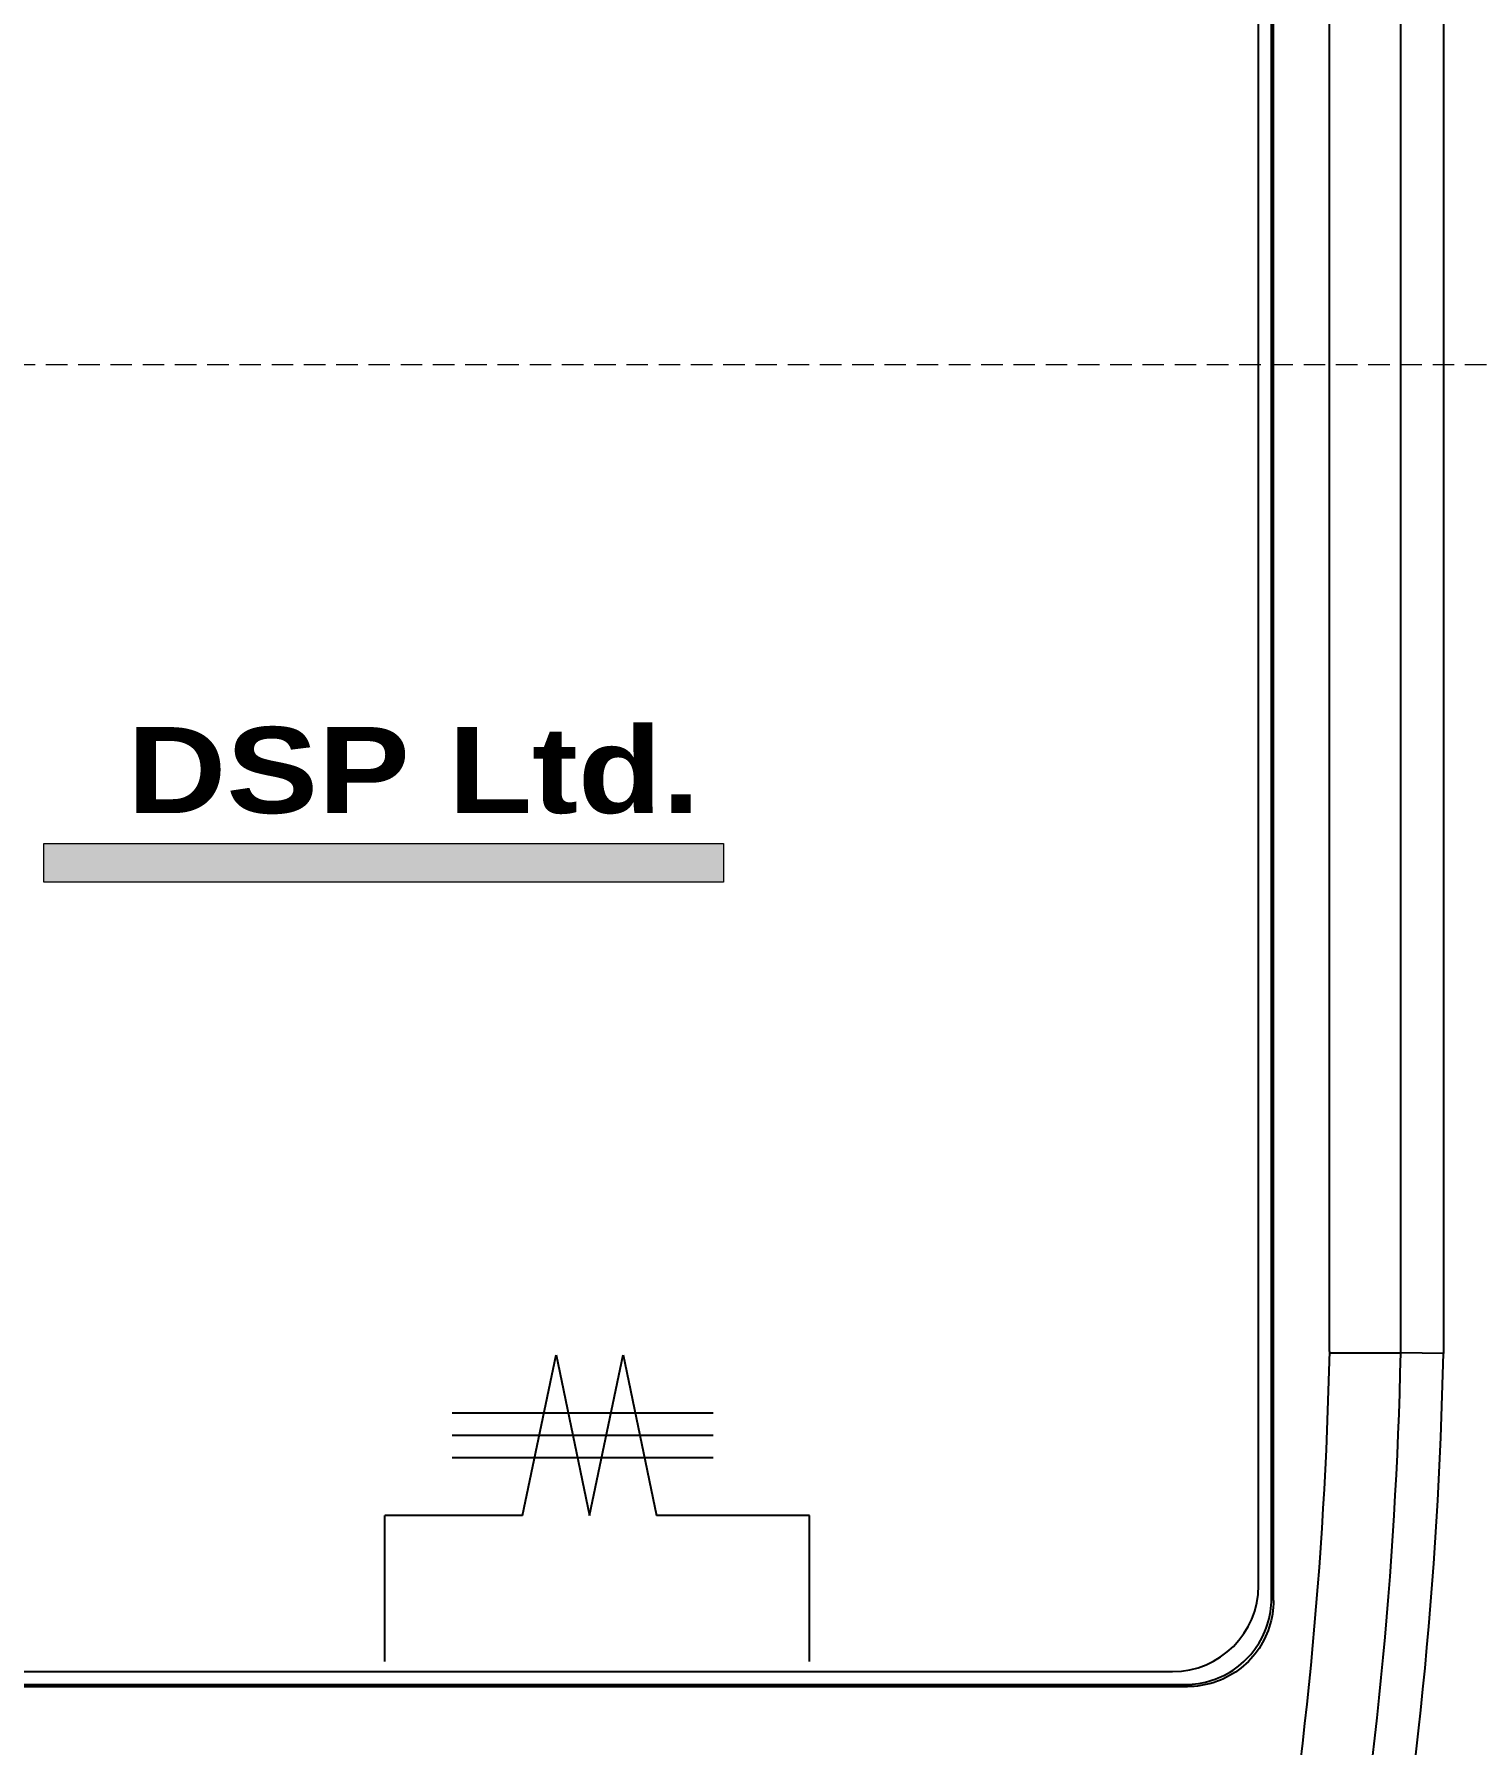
# Model space of a CAD drawing. Header units: millimetres. Extents: x 25 to 865, y 44 to 1047.
# Drawn here: x 333.88 to 350.65, y 574.96 to 594.85 of the extents above; entities that cross this region are included whole.
import ezdxf

# ---------------------------------------------------------------- set-up
doc = ezdxf.new("R2010")
doc.units = ezdxf.units.MM
doc.linetypes.add('DASHED2', pattern=[0.375, 0.25, -0.125])
doc.layers.add('ASHADE', color=7, linetype='Continuous')
doc.styles.get("Standard").update_dxf_attribs({"font": 'BareunDotumPro1.ttf'})

# ---------------------------------------------------------------- blocks, each defined once
blk = doc.blocks.new('abcde')
at = {"layer": 'ASHADE', "lineweight": 5}
blk.add_hatch(color=5, dxfattribs=at).paths.add_polyline_path([(6745.16, 94.93), (6745.16, 103.27), (6891.57, 103.27), (6891.57, 94.93)])
for p, q in [((6745.16, 94.93), (6745.16, 103.27)), ((6891.57, 103.27), (6891.57, 94.93))]:
    blk.add_line(p, q, dxfattribs=at)
at = {"layer": 'ASHADE', "color": 5, "lineweight": 5}
for p, q in [((6745.16, 103.27), (6891.57, 103.27)), ((6891.57, 94.93), (6745.16, 94.93))]:
    blk.add_line(p, q, dxfattribs=at)
at = {"layer": 'ASHADE', "lineweight": 5, "insert": (6763.1, 128.35), "char_height": 18.5261, "width": 329.6254, "attachment_point": 1}
blk.add_mtext('{\\fArial Black|b0|i0|c0|p34;DSP Ltd.}', dxfattribs=at)

msp = doc.modelspace()

# ---------------------------------------------------------------- linework, layer by layer
at = {"color": 7, "linetype": 'Continuous'}
for p, q in [((348.263, 576.659), (348.263, 605.36)), ((348.287, 576.635), (348.287, 605.384)), ((348.113, 576.81), (348.113, 605.21)), ((349.767, 579.515), (349.767, 602.504)), ((350.263, 602.51), (350.263, 579.51)), ((348.939, 579.53), (348.939, 602.489)), ((348.939, 579.515), (349.767, 579.515)), ((350.263, 579.51), (349.767, 579.515)), ((337.955, 575.926), (337.955, 577.624)), ((342.89, 575.926), (342.89, 577.624)), ((348.287, 576.635), (348.263, 576.659)), ((273.263, 575.66), (347.263, 575.66)), ((273.413, 575.81), (347.113, 575.81)), ((347.287, 575.635), (347.263, 575.66)), ((273.238, 575.635), (347.287, 575.635))]:
    msp.add_line(p, q, dxfattribs=at)
at = {"color": 1, "linetype": 'DASHED2', "lineweight": 5}
msp.add_line((313.763, 591.01), (352.908, 591.01), dxfattribs=at)
for p, q in [((339.554, 577.624), (339.944, 579.493)), ((339.944, 579.493), (340.334, 577.624)), ((340.334, 577.624), (340.724, 579.493)), ((340.724, 579.493), (341.114, 577.624)), ((338.738, 578.817), (341.771, 578.817)), ((338.738, 578.559), (341.771, 578.559)), ((338.738, 578.3), (341.771, 578.3)), ((339.554, 577.624), (337.955, 577.624)), ((342.89, 577.624), (341.114, 577.624))]:
    msp.add_line(p, q)
at = {"color": 7, "linetype": 'Continuous'}
for centre, radius, start, end in [((300.275, 580.601), 48.677, 341.5561, 358.7396), ((300.275, 580.601), 49.504, 341.2439, 358.7429), ((300.275, 580.601), 50, 340.8279, 358.7491), ((347.113, 576.81), 1, 270, 0)]:
    msp.add_arc(centre, radius, start, end, dxfattribs=at)
for points in [[(347.263, 575.66), (347.367, 575.66), (347.577, 575.693), (347.86, 575.837), (348.085, 576.062), (348.23, 576.345), (348.263, 576.555), (348.263, 576.659)], [(348.287, 576.635), (348.287, 576.531), (348.254, 576.321), (348.11, 576.038), (347.885, 575.813), (347.602, 575.668), (347.392, 575.635), (347.287, 575.635)]]:
    msp.add_open_spline(points, degree=3, knots=[0, 0, 0, 0, 0.31286, 0.625669, 0.938459, 1.251268, 1.564128, 1.564128, 1.564128, 1.564128], dxfattribs=at)

# ---------------------------------------------------------------- block references
at = {"color": 0, "xscale": 0.05400000000000001, "yscale": 0.05400000000000001, "zscale": 0.05400000000000001}
msp.add_blockref('abcde', (-30.252, 579.862), dxfattribs=at)

doc.saveas('drawing.dxf')
